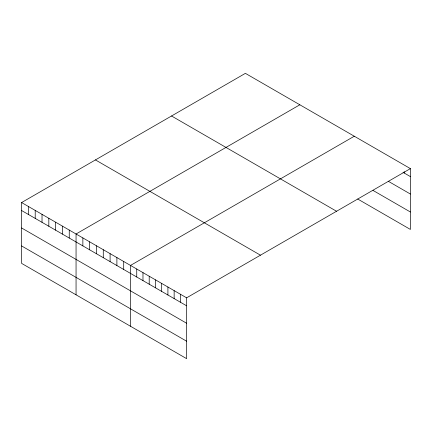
<?xml version="1.0" encoding="UTF-8"?>
<svg xmlns="http://www.w3.org/2000/svg" width="432" height="432" viewBox="0 0 432 432"><rect width="100%" height="100%" fill="white"/><g stroke="black" fill="none" stroke-linecap="round" stroke-linejoin="round"><path stroke-width="0.65" d="M21.6 202.554L186.613 297.821L186.613 358.652L21.6 263.38L21.6 202.554L245.387 73.348L410.4 168.62L410.4 229.446L357.696 199.017M299.84 104.787L76.054 233.993L76.054 294.818M354.294 136.226L130.507 265.432L130.507 326.257M186.613 297.821L410.4 168.62M403.034 172.341L410.4 176.596M388.298 181.278L410.4 194.038M373 190.409L410.4 212.004M171.536 115.987L336.55 211.259M95.45 159.916L260.464 255.188M21.6 210.53L186.613 305.797M21.6 227.972L186.613 323.239M21.6 245.938L186.613 341.21M404.168 171.666L404.168 172.994M180.382 294.224L180.382 302.2M174.145 290.623L174.145 298.598M167.913 287.026L167.913 295.002M161.676 283.424L161.676 291.4M155.444 279.828L155.444 287.804M149.207 276.226L149.207 284.202M142.976 272.63L142.976 280.606M136.744 269.028L136.744 277.004M123.703 261.5L123.703 269.476M116.894 257.569L116.894 265.545M110.09 253.643L110.09 261.614M103.28 249.712L103.28 257.688M96.476 245.781L96.476 253.757M89.667 241.85L89.667 249.826M82.863 237.924L82.863 245.894M69.25 230.062L69.25 238.037M62.44 226.13L62.44 234.106M55.636 222.205L55.636 230.175M48.827 218.273L48.827 226.249M42.023 214.342L42.023 222.318M35.213 210.411L35.213 218.387M28.409 206.485L28.409 214.456"/></g></svg>
